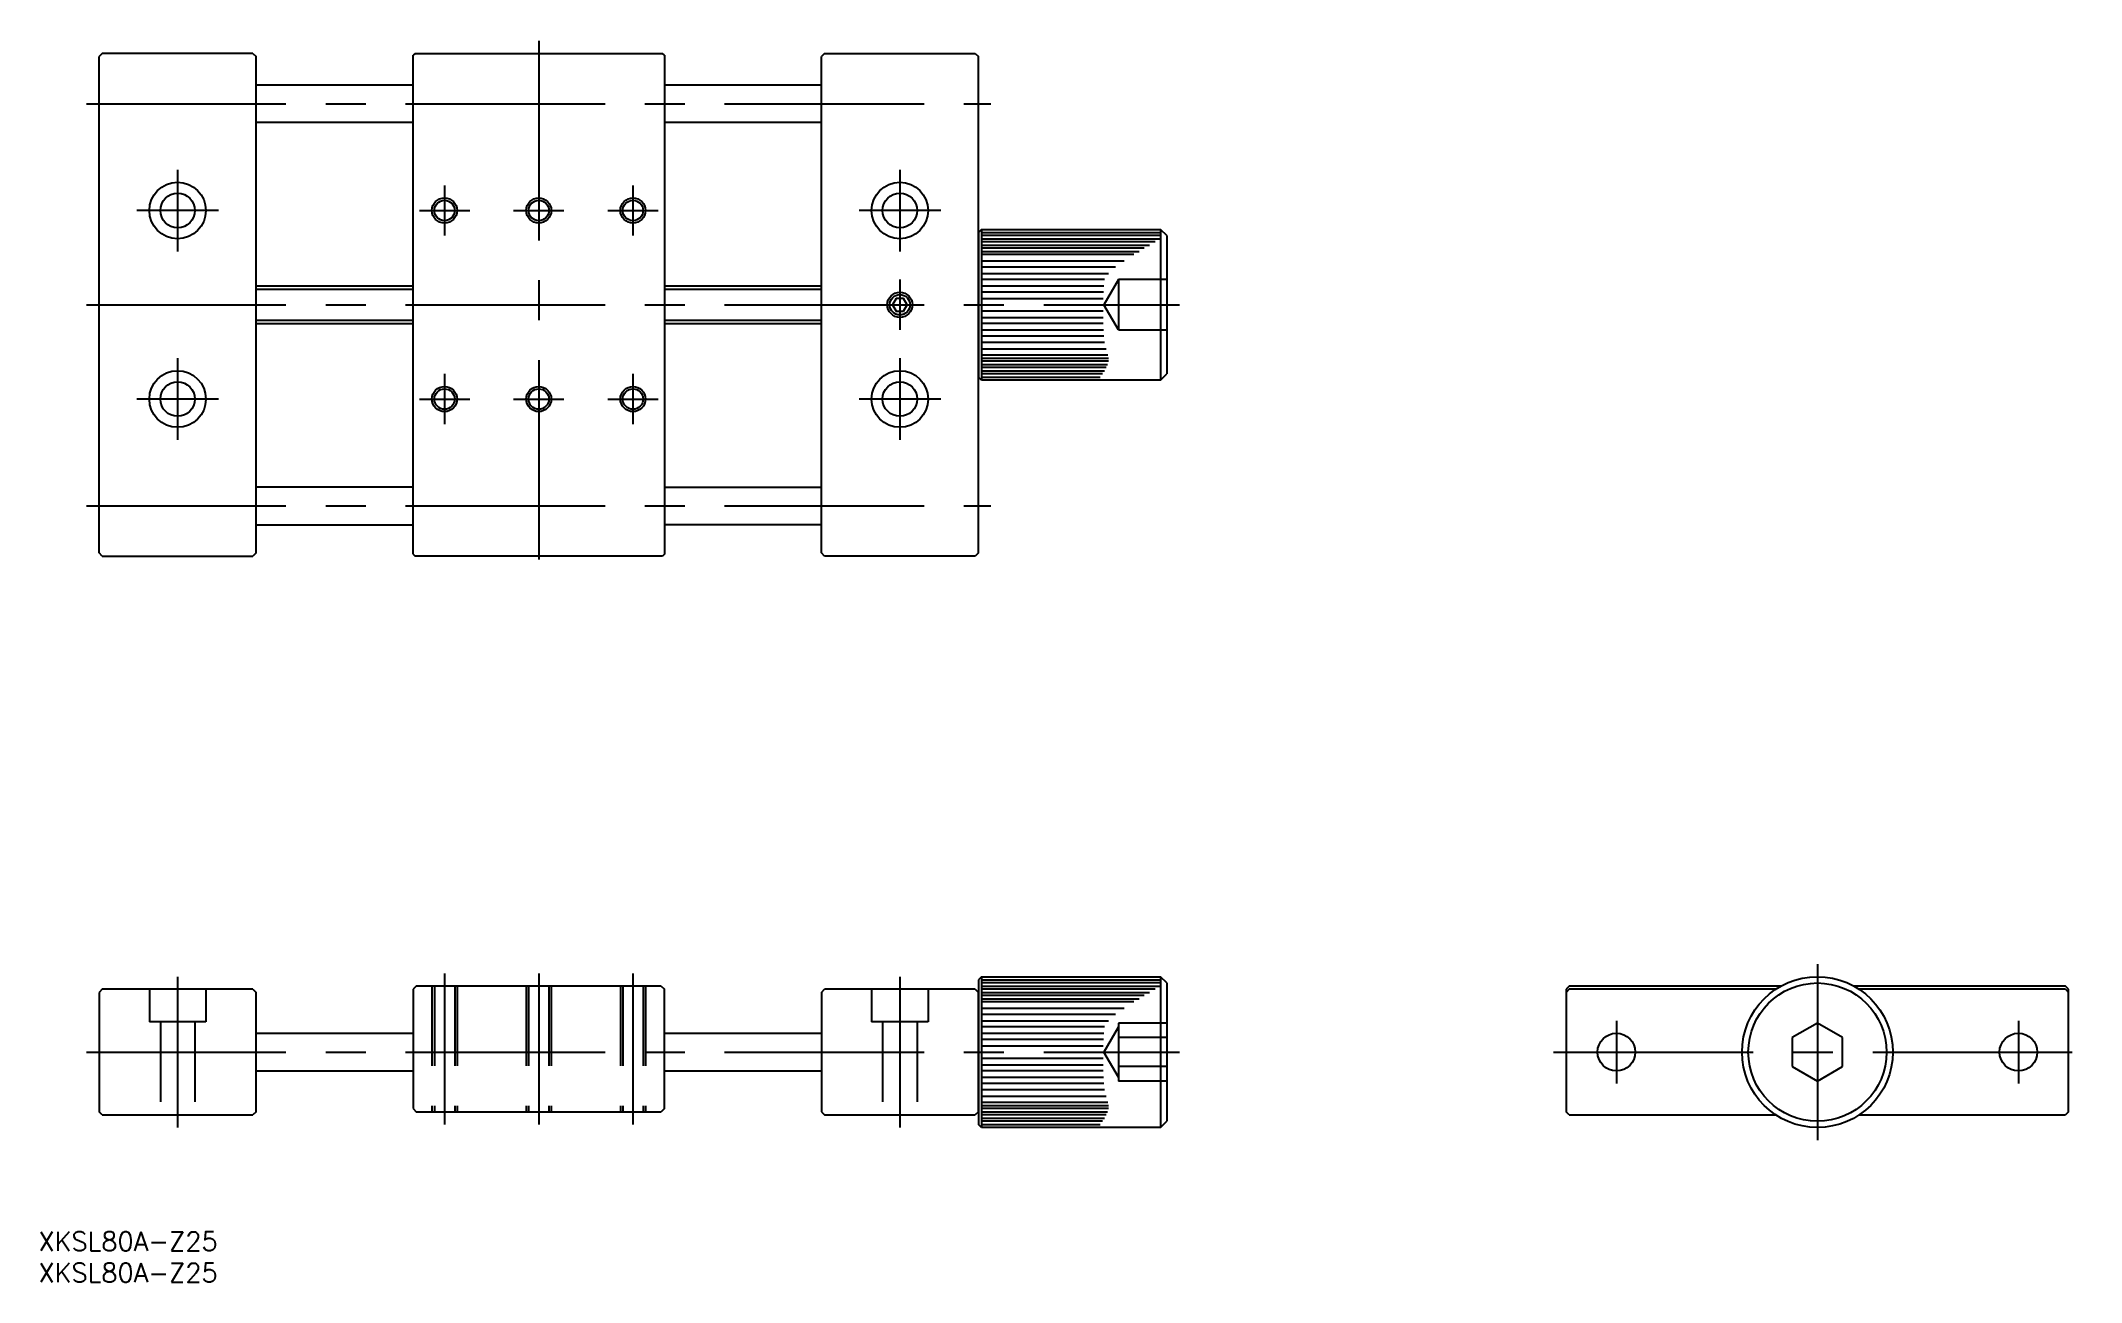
# Model space of a CAD drawing. Extents: x -283 to 42, y -37 to 161.
import ezdxf

# ---------------------------------------------------------------- set-up
doc = ezdxf.new("R2010")
doc.units = 0
doc.linetypes.add('CENTER', pattern=[50.8, 31.75, -6.35, 6.35, -6.35])
doc.linetypes.add('DASHED', pattern=[19.05, 12.7, -6.35])
doc.layers.get('0').update_dxf_attribs({"linetype": 'CONTINUOUS'})
doc.layers.add('CENTER', color=1, linetype='CONTINUOUS')
doc.styles.get("Standard").update_dxf_attribs({"font": 'txt.shx', "height": 3, "bigfont": 'bigfont.shx'})

# ---------------------------------------------------------------- blocks, each defined once
blk = doc.blocks.new('*U2')
at = {"color": 7, "linetype": 'CONTINUOUS'}
blk.add_text('XKSL80A-Z25', height=3, dxfattribs=at).set_placement((-283.26, -36.61))
blk = doc.blocks.new('*U3')
at = {"color": 7, "linetype": 'CONTINUOUS'}
blk.add_text('XKSL80A-Z25', height=3, dxfattribs=at).set_placement((-283.26, -31.61))

msp = doc.modelspace()

# ---------------------------------------------------------------- linework, layer by layer
at = {"color": 7, "linetype": 'CONTINUOUS'}
for p, q in [((-273.09, 158.93), (-273.59, 158.43)), ((-273.59, 79.43), (-273.59, 158.43)), ((-249.09, 158.93), (-273.09, 158.93)), ((-249.09, 158.93), (-248.59, 158.43)), ((-248.59, 79.43), (-248.59, 158.43)), ((-223.29, 158.93), (-223.59, 158.63)), ((-223.59, 79.23), (-223.59, 158.63)), ((-223.29, 158.93), (-183.89, 158.93)), ((-183.59, 158.63), (-183.89, 158.93)), ((-183.59, 158.63), (-183.59, 79.23)), ((-158.09, 158.93), (-158.59, 158.43)), ((-158.59, 79.43), (-158.59, 158.43)), ((-158.09, 158.93), (-134.09, 158.93)), ((-134.09, 158.93), (-133.59, 158.43)), ((-133.59, 79.43), (-133.59, 158.43)), ((-248.59, 153.93), (-223.59, 153.93)), ((-183.59, 153.93), (-158.59, 153.93)), ((-223.59, 147.93), (-248.59, 147.93)), ((-158.59, 147.93), (-183.59, 147.93)), ((-133.09, 130.93), (-133.59, 130.43)), ((-133.59, 130.43), (-133.59, 107.43)), ((-133.09, 130.93), (-104.59, 130.93)), ((-133.09, 130.93), (-133.09, 106.93)), ((-133.09, 130.43), (-104.59, 130.43)), ((-104.59, 130.93), (-104.59, 106.93)), ((-103.59, 129.93), (-104.59, 130.93)), ((-104.59, 129.93), (-133.09, 129.93)), ((-133.09, 129.43), (-104.59, 129.43)), ((-105.46, 128.93), (-133.09, 128.93)), ((-133.09, 128.43), (-106.32, 128.43)), ((-107.17, 127.93), (-133.09, 127.93)), ((-133.09, 127.43), (-108, 127.43)), ((-108.82, 126.93), (-133.09, 126.93)), ((-103.59, 129.93), (-103.59, 107.93)), ((-133.09, 125.93), (-110.37, 125.93)), ((-111.78, 124.93), (-133.09, 124.93)), ((-133.09, 123.93), (-112.89, 123.93)), ((-248.59, 121.93), (-223.59, 121.93)), ((-183.59, 121.93), (-158.59, 121.93)), ((-113.53, 122.93), (-133.09, 122.93)), ((-133.09, 121.93), (-113.63, 121.93)), ((-113.68, 120.93), (-133.09, 120.93)), ((-146.66, 119.93), (-147.24, 118.93)), ((-147.24, 118.93), (-146.66, 117.93)), ((-145.51, 119.93), (-146.66, 119.93)), ((-146.66, 117.93), (-145.51, 117.93)), ((-144.93, 118.93), (-145.51, 119.93)), ((-145.51, 117.93), (-144.93, 118.93)), ((-133.09, 119.93), (-113.71, 119.93)), ((-113.72, 117.93), (-133.09, 117.93)), ((-248.59, 115.93), (-223.59, 115.93)), ((-183.59, 115.93), (-158.59, 115.93)), ((-133.09, 116.93), (-113.72, 116.93)), ((-113.7, 115.93), (-133.09, 115.93)), ((-133.09, 114.93), (-113.68, 114.93)), ((-113.63, 113.93), (-133.09, 113.93)), ((-113.51, 112.93), (-133.09, 112.93)), ((-133.09, 111.93), (-113.25, 111.93)), ((-112.96, 110.93), (-133.09, 110.93)), ((-133.09, 106.93), (-133.59, 107.43)), ((-133.09, 110.43), (-112.88, 110.43)), ((-112.89, 109.93), (-133.09, 109.93)), ((-133.09, 109.43), (-113.02, 109.43)), ((-113.23, 108.93), (-133.09, 108.93)), ((-133.09, 108.43), (-113.51, 108.43)), ((-113.85, 107.93), (-133.09, 107.93)), ((-133.09, 107.43), (-114.21, 107.43)), ((-104.59, 106.93), (-103.59, 107.93)), ((-104.59, 106.93), (-133.09, 106.93)), ((-223.59, 89.93), (-248.59, 89.93)), ((-183.59, 89.93), (-158.59, 89.93)), ((-248.59, 83.93), (-223.59, 83.93)), ((-158.59, 83.93), (-183.59, 83.93)), ((-273.09, 78.93), (-273.59, 79.43)), ((-273.09, 78.93), (-249.09, 78.93)), ((-248.59, 79.43), (-249.09, 78.93)), ((-223.59, 79.23), (-223.29, 78.93)), ((-183.89, 78.93), (-223.29, 78.93)), ((-183.59, 79.23), (-183.89, 78.93)), ((-158.09, 78.93), (-158.59, 79.43)), ((-134.09, 78.93), (-158.09, 78.93)), ((-133.59, 79.43), (-134.09, 78.93)), ((-273.09, 10), (-273.59, 9.5)), ((-249.09, 10), (-273.09, 10)), ((-249.09, 10), (-248.59, 9.5)), ((-223.09, 10.5), (-223.59, 10)), ((-223.59, 10), (-223.59, -9)), ((-184.09, 10.5), (-223.09, 10.5)), ((-184.09, 10.5), (-183.59, 10)), ((-183.59, -9), (-183.59, 10)), ((-158.59, 9.5), (-158.09, 10)), ((-134.09, 10), (-158.09, 10)), ((-134.09, 10), (-133.59, 9.5)), ((-133.09, 12), (-133.59, 11.5)), ((-133.59, 11.5), (-133.59, -11.5)), ((-133.09, 12), (-104.59, 12)), ((-133.09, 12), (-133.09, -12)), ((-133.09, 11.5), (-104.59, 11.5)), ((-104.59, 11), (-133.09, 11)), ((-133.09, 10.5), (-104.59, 10.5)), ((-105.46, 10), (-133.09, 10)), ((-104.59, 12), (-104.59, -12)), ((-103.59, 11), (-104.59, 12)), ((-103.59, 11), (-103.59, -11)), ((-39.5, 10.5), (-40, 10)), ((-40, 10), (-40, -9.5)), ((-39.5, 10), (-40, 9.5)), ((-5.81, 10.5), (-39.5, 10.5)), ((-6.63, 10), (-39.5, 10)), ((39.5, 10.5), (5.81, 10.5)), ((39.5, 10), (6.63, 10)), ((40, 10), (39.5, 10.5)), ((39.5, 10), (40, 9.5)), ((40, -9.5), (40, 10)), ((-273.59, 9.5), (-273.59, -9.5)), ((-248.59, -9.5), (-248.59, 9.5)), ((-158.59, 9.5), (-158.59, -9.5)), ((-133.59, -9.5), (-133.59, 9.5)), ((-133.09, 9.5), (-106.32, 9.5)), ((-107.17, 9), (-133.09, 9)), ((-133.09, 8.5), (-108, 8.5)), ((-108.82, 8), (-133.09, 8)), ((-133.09, 7), (-110.37, 7)), ((-111.78, 6), (-133.09, 6)), ((-133.09, 5), (-112.89, 5)), ((-113.53, 4), (-133.09, 4)), ((0, 4.62), (-4, 2.31)), ((4, 2.31), (0, 4.62)), ((-248.59, 3), (-223.59, 3)), ((-183.59, 3), (-158.59, 3)), ((-133.09, 3), (-113.63, 3)), ((-113.68, 2), (-133.09, 2)), ((-133.09, 1), (-113.71, 1)), ((-4, 2.31), (-4, -2.31)), ((4, -2.31), (4, 2.31)), ((-248.59, -3), (-223.59, -3)), ((-183.59, -3), (-158.59, -3)), ((-113.72, -1), (-133.09, -1)), ((-133.09, -2), (-113.72, -2)), ((-113.7, -3), (-133.09, -3)), ((-4, -2.31), (0, -4.62)), ((0, -4.62), (4, -2.31)), ((-133.09, -4), (-113.68, -4)), ((-113.63, -5), (-133.09, -5)), ((-113.51, -6), (-133.09, -6)), ((-273.09, -10), (-273.59, -9.5)), ((-248.59, -9.5), (-249.09, -10)), ((-223.59, -9), (-223.09, -9.5)), ((-223.09, -9.5), (-184.09, -9.5)), ((-183.59, -9), (-184.09, -9.5)), ((-158.59, -9.5), (-158.09, -10)), ((-133.59, -9.5), (-134.09, -10)), ((-133.09, -7), (-113.25, -7)), ((-112.96, -8), (-133.09, -8)), ((-133.09, -8.5), (-112.88, -8.5)), ((-112.89, -9), (-133.09, -9)), ((-133.09, -9.5), (-113.02, -9.5)), ((-39.5, -10), (-40, -9.5)), ((40, -9.5), (39.5, -10)), ((-273.09, -10), (-249.09, -10)), ((-158.09, -10), (-134.09, -10)), ((-133.09, -12), (-133.59, -11.5)), ((-113.23, -10), (-133.09, -10)), ((-133.09, -10.5), (-113.51, -10.5)), ((-113.85, -11), (-133.09, -11)), ((-133.09, -11.5), (-114.21, -11.5)), ((-104.59, -12), (-133.09, -12)), ((-104.59, -12), (-103.59, -11)), ((-39.5, -10), (-6.63, -10)), ((6.63, -10), (39.5, -10))]:
    msp.add_line(p, q, dxfattribs=at)
at = {"color": 3, "linetype": 'CONTINUOUS'}
for p, q in [((-248.59, 121.39), (-223.59, 121.39)), ((-183.59, 121.39), (-158.59, 121.39)), ((-248.59, 116.47), (-223.59, 116.47)), ((-183.59, 116.47), (-158.59, 116.47))]:
    msp.add_line(p, q, dxfattribs=at)
at = {"color": 3, "linetype": 'DASHED'}
for p, q in [((-111.29, 122.93), (-113.6, 118.93)), ((-103.59, 122.93), (-111.29, 122.93)), ((-111.29, 122.93), (-111.29, 114.93)), ((-111.29, 114.93), (-113.6, 118.93)), ((-111.29, 118.93), (-103.59, 118.93)), ((-111.29, 114.93), (-103.59, 114.93)), ((-265.59, 10), (-265.59, 4.8)), ((-256.59, 10), (-256.59, 4.8)), ((-220.59, 10.5), (-220.59, -9.5)), ((-220.21, 10.5), (-220.21, -9.5)), ((-216.97, 10.5), (-216.97, -9.5)), ((-216.59, 10.5), (-216.59, -9.5)), ((-205.59, 10.5), (-205.59, -9.5)), ((-205.21, 10.5), (-205.21, -9.5)), ((-201.97, 10.5), (-201.97, -9.5)), ((-201.59, 10.5), (-201.59, -9.5)), ((-190.59, 10.5), (-190.59, -9.5)), ((-190.21, 10.5), (-190.21, -9.5)), ((-186.97, 10.5), (-186.97, -9.5)), ((-186.59, 10.5), (-186.59, -9.5)), ((-150.59, 10), (-150.59, 4.8)), ((-141.59, 10), (-141.59, 4.8)), ((-256.59, 4.8), (-265.59, 4.8)), ((-263.84, 4.8), (-263.84, -10)), ((-258.34, 4.8), (-258.34, -10)), ((-141.59, 4.8), (-150.59, 4.8)), ((-148.84, 4.8), (-148.84, -10)), ((-143.34, 4.8), (-143.34, -10)), ((-111.29, 4), (-113.6, 0)), ((-111.29, 4.62), (-111.29, -4.62)), ((-103.59, 4.62), (-111.29, 4.62)), ((-103.59, 2.31), (-111.29, 2.31)), ((-111.29, -4), (-113.6, 0)), ((-103.59, -2.31), (-111.29, -2.31)), ((-103.59, -4.62), (-111.29, -4.62))]:
    msp.add_line(p, q, dxfattribs=at)
at = {"color": 7, "linetype": 'CONTINUOUS'}
for centre, radius in [((-261.09, 133.93), 4.5), ((-261.09, 133.93), 2.75), ((-146.09, 133.93), 4.5), ((-146.09, 133.93), 2.75), ((-218.59, 133.93), 1.62), ((-203.59, 133.93), 1.62), ((-188.59, 133.93), 1.62), ((-146.09, 118.93), 1.62), ((-261.09, 103.93), 4.5), ((-146.09, 103.93), 4.5), ((-261.09, 103.93), 2.75), ((-218.59, 103.93), 1.62), ((-203.59, 103.93), 1.62), ((-188.59, 103.93), 1.62), ((-146.09, 103.93), 2.75), ((0, 0), 12), ((0, 0), 11), ((-32, 0), 3), ((32, 0), 3)]:
    msp.add_circle(centre, radius, dxfattribs=at)
at = {"color": 3, "linetype": 'CONTINUOUS'}
for centre in [(-218.59, 133.93), (-203.59, 133.93), (-188.59, 133.93), (-146.09, 118.93), (-218.59, 103.93), (-203.59, 103.93), (-188.59, 103.93)]:
    msp.add_circle(centre, 2, dxfattribs=at)
at = {"layer": 'CENTER', "color": 1, "linetype": 'CENTER'}
for p, q in [((-203.59, 160.93), (-203.59, 76.93)), ((-275.59, 150.93), (-131.59, 150.93)), ((-261.09, 140.43), (-261.09, 127.43)), ((-146.09, 140.43), (-146.09, 127.43)), ((-218.59, 137.93), (-218.59, 129.93)), ((-188.59, 137.93), (-188.59, 129.93)), ((-254.59, 133.93), (-267.59, 133.93)), ((-222.59, 133.93), (-214.59, 133.93)), ((-207.59, 133.93), (-199.59, 133.93)), ((-192.59, 133.93), (-184.59, 133.93)), ((-139.59, 133.93), (-152.59, 133.93)), ((-146.09, 122.93), (-146.09, 114.93)), ((-275.59, 118.93), (-101.59, 118.93)), ((-261.09, 110.43), (-261.09, 97.43)), ((-218.59, 107.93), (-218.59, 99.93)), ((-188.59, 107.93), (-188.59, 99.93)), ((-146.09, 110.43), (-146.09, 97.43)), ((-254.59, 103.93), (-267.59, 103.93)), ((-222.59, 103.93), (-214.59, 103.93)), ((-207.59, 103.93), (-199.59, 103.93)), ((-192.59, 103.93), (-184.59, 103.93)), ((-139.59, 103.93), (-152.59, 103.93)), ((-275.59, 86.93), (-131.59, 86.93)), ((0, 14), (0, -14)), ((-261.09, 12), (-261.09, -12)), ((-218.59, 12.5), (-218.59, -11.5)), ((-203.59, 12.5), (-203.59, -11.5)), ((-188.59, 12.5), (-188.59, -11.5)), ((-146.09, 12), (-146.09, -12)), ((-32, 5), (-32, -5)), ((32, 5), (32, -5)), ((-275.59, 0), (-101.59, 0)), ((-42, 0), (42, 0))]:
    msp.add_line(p, q, dxfattribs=at)

# ---------------------------------------------------------------- block references
at = {"color": 7, "linetype": 'CONTINUOUS'}
for name in ['*U3', '*U2']:
    msp.add_blockref(name, (0, 0), dxfattribs=at)

doc.saveas('drawing.dxf')
